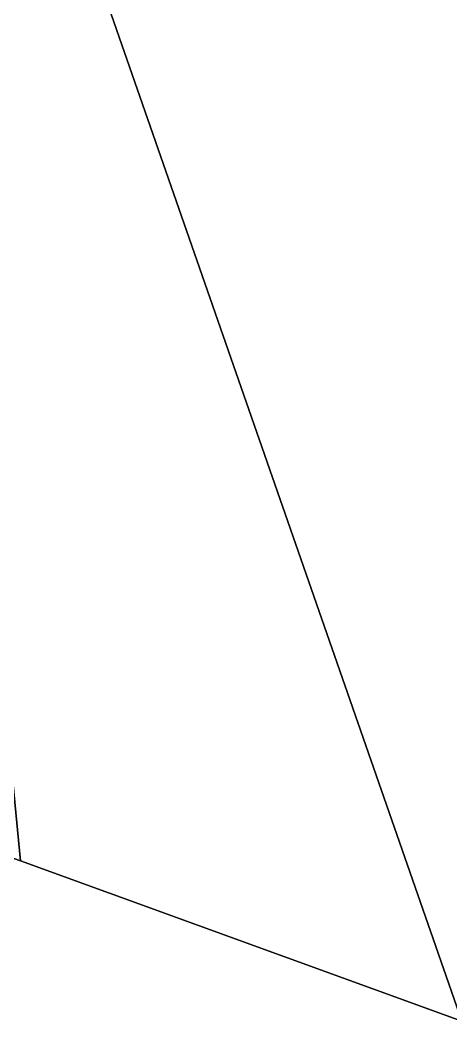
# Model space of a CAD drawing. Header units: millimetres. Extents: x -1000 to 1000, y -1301 to 1100.
# Drawn here: x 563.6 to 618.5, y 497.8 to 627.8 of the extents above; entities that cross this region are included whole.
import ezdxf

# ---------------------------------------------------------------- set-up
doc = ezdxf.new("R2010")
doc.units = ezdxf.units.MM
doc.layers.add('I-FURN-PNLS', color=7, linetype='Continuous', lineweight=30)

msp = doc.modelspace()

# ---------------------------------------------------------------- meshes
at = {"layer": 'I-FURN-PNLS', "color": 250, "true_color": 0x1d1d1d}
mesh = msp.add_polyface(dxfattribs=at)
corners = [(940, 1100, 725), (506.19, 1100, 725), (544.71, 956.23, 725), (544.71, 716.23, 725), (483.15, 547.09, 725), (523.58, 534.41, 725), (563.62, 520.52, 725), (620, 500, 725), (1000, 500, 725), (1000, 1040, 725), (997.96, 1055.53, 725), (991.96, 1070, 725), (982.43, 1082.43, 725), (970, 1091.96, 725), (955.53, 1097.96, 725), (324.49, -400, 725), (189.61, -1300.59, 725), (353.36, -1298.77, 725), (516.78, -1287.95, 725), (679.35, -1268.16, 725), (840.58, -1239.48, 725), (1000, -1201.97, 725), (1000, -301.59, 725), (834, -343.25, 725), (665.57, -373.63, 725), (495.48, -392.57, 725)]
mesh.append_faces([[corners[k] for k in face] for face in [(0, 13, 14)]], dxfattribs={"vtx0": -1, "color": 250})
mesh.append_faces([[corners[k] for k in face] for face in [(6, 3, 5), (24, 21, 23), (25, 19, 24)]], dxfattribs={"vtx0": -1, "vtx1": -1, "color": 250})
mesh.append_faces([[corners[k] for k in face] for face in [(0, 9, 10, 11)]], dxfattribs={"vtx0": -1, "vtx3": -1, "color": 250})
mesh.append_faces([[corners[k] for k in face] for face in [(1, 2, 0), (4, 5, 3), (22, 23, 21), (17, 18, 15, 16)]], dxfattribs={"vtx1": -1, "color": 250})
mesh.append_faces([[corners[k] for k in face] for face in [(12, 13, 0, 11), (8, 9, 3, 7), (6, 7, 3), (20, 21, 24, 19)]], dxfattribs={"vtx1": -1, "vtx2": -1, "color": 250})
mesh.append_faces([[corners[k] for k in face] for face in [(2, 3, 9, 0)]], dxfattribs={"vtx1": -1, "vtx2": -1, "vtx3": -1, "color": 250})
mesh.append_faces([[corners[k] for k in face] for face in [(25, 15, 18, 19)]], dxfattribs={"vtx1": -1, "vtx3": -1, "color": 250})
mesh = msp.add_polyface(dxfattribs=at)
corners = [(940, 1100, 700), (955.53, 1097.96, 700), (970, 1091.96, 700), (982.43, 1082.43, 700), (991.96, 1070, 700), (997.96, 1055.53, 700), (1000, 1040, 700), (1000, 500, 700), (620, 500, 700), (563.62, 520.52, 700), (523.58, 534.41, 700), (483.15, 547.09, 700), (544.71, 716.23, 700), (544.71, 956.23, 700), (506.19, 1100, 700), (324.49, -400, 700), (495.48, -392.57, 700), (665.57, -373.63, 700), (834, -343.25, 700), (1000, -301.59, 700), (1000, -1201.97, 700), (840.58, -1239.48, 700), (679.35, -1268.16, 700), (516.78, -1287.95, 700), (353.36, -1298.77, 700), (189.61, -1300.59, 700)]
mesh.append_faces([[corners[k] for k in face] for face in [(10, 12, 9), (17, 22, 16)]], dxfattribs={"vtx0": -1, "vtx1": -1, "color": 250})
mesh.append_faces([[corners[k] for k in face] for face in [(23, 15, 16, 22)]], dxfattribs={"vtx0": -1, "vtx2": -1, "color": 250})
mesh.append_faces([[corners[k] for k in face] for face in [(0, 5, 6, 13)]], dxfattribs={"vtx0": -1, "vtx2": -1, "vtx3": -1, "color": 250})
mesh.append_faces([[corners[k] for k in face] for face in [(12, 7, 8, 9), (0, 3, 4, 5)]], dxfattribs={"vtx0": -1, "vtx3": -1, "color": 250})
mesh.append_faces([[corners[k] for k in face] for face in [(17, 18, 20), (21, 22, 17, 20)]], dxfattribs={"vtx1": -1, "vtx2": -1, "color": 250})
mesh.append_faces([[corners[k] for k in face] for face in [(12, 13, 6, 7)]], dxfattribs={"vtx1": -1, "vtx3": -1, "color": 250})
mesh.append_faces([[corners[k] for k in face] for face in [(13, 14, 0), (10, 11, 12), (24, 25, 15, 23), (18, 19, 20)]], dxfattribs={"vtx2": -1, "color": 250})
mesh.append_faces([[corners[k] for k in face] for face in [(0, 1, 2, 3)]], dxfattribs={"vtx3": -1, "color": 250})
mesh = msp.add_polyface(dxfattribs=at)
corners = [(620, 500, 725), (563.62, 520.52, 725), (563.62, 520.52, 700), (620, 500, 700)]
mesh.append_faces([[corners[k] for k in face] for face in [(0, 1, 2, 3)]], dxfattribs={"color": 250})

doc.saveas('drawing.dxf')
